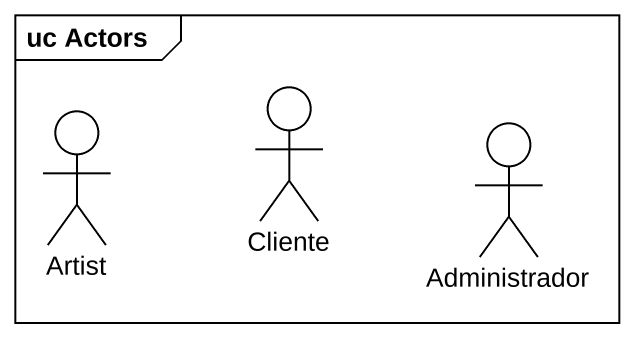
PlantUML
@startuml
mainframe uc Actors
actor Artist
actor Cliente
actor Administrador
@enduml
